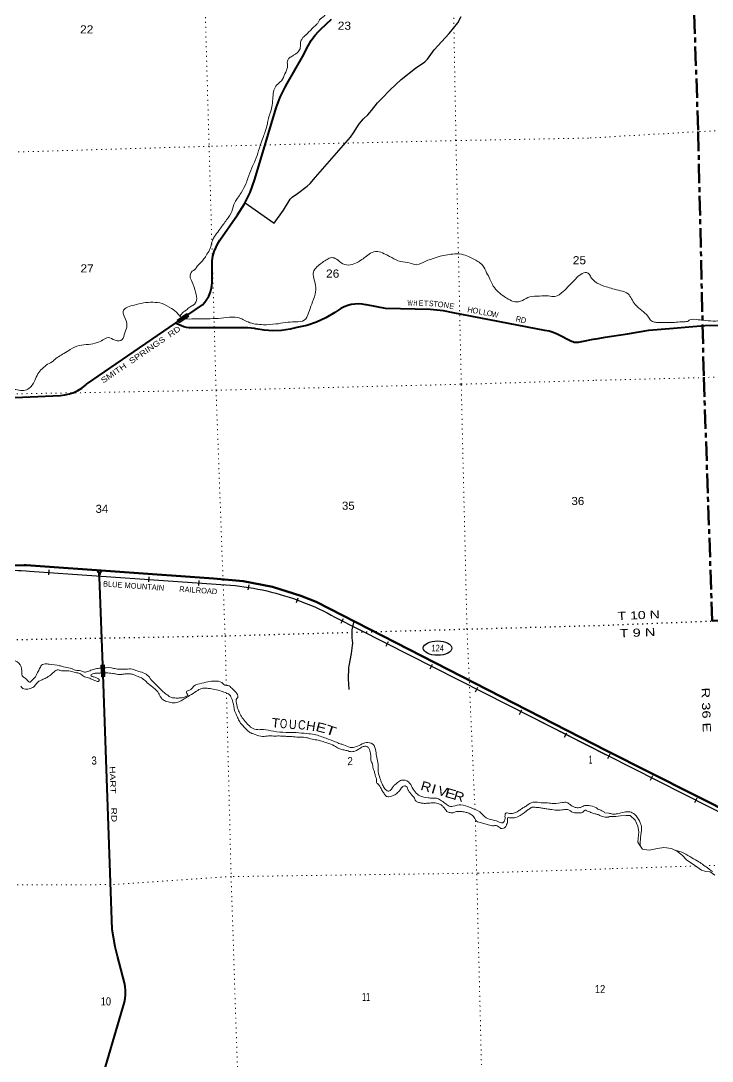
# Model space of a CAD drawing. Header units: feet. Extents: x 505285 to 763886, y -543582 to -353855.
# Drawn here: x 684430 to 699334, y -440132 to -417689 of the extents above; entities that cross this region are included whole.
import ezdxf
from ezdxf.enums import TextEntityAlignment as Align

# ---------------------------------------------------------------- set-up
doc = ezdxf.new("R2010")
doc.units = ezdxf.units.FT
doc.header["$LTSCALE"] = 70
doc.linetypes.add('DOTTED', pattern=[1.5, 0.3, -1.2])
doc.linetypes.add('LONG_DASH_SHORT_DASH', pattern=[9.9, 6, -1.2, 1.5, -1.2])
for name, color, linetype, lineweight in [('11', 7, 'LONG_DASH_SHORT_DASH', 60), ('17', 7, 'Continuous', 25), ('23', 7, 'Continuous', 70), ('26', 7, 'Continuous', 40), ('27', 7, 'Continuous', 13), ('29', 7, 'Continuous', 25), ('34', 7, 'Continuous', 25), ('39', 7, 'Continuous', 13), ('6', 7, 'DOTTED', 25), ('61', 7, 'Continuous', 13), ('7', 7, 'DOTTED', 13)]:
    doc.layers.add(name, color=color, linetype=linetype, lineweight=lineweight)
doc.layers.add('41', color=7, linetype='Continuous')

msp = doc.modelspace()

# ---------------------------------------------------------------- linework, layer by layer
at = {"layer": '11'}
msp.add_lwpolyline([(698478.3, -401486.49), (698569, -404190.05), (698714, -409478.05), (698855, -414777.05), (699031, -420081.05), (699153, -425378.05), (699334, -430634.05), (704574, -430345.05), (709871, -430171.05), (715170, -429986.05), (720518, -429837.05), (725809, -429695.05), (728649.32, -429608.68)], dxfattribs=at)
at = {"layer": '17'}
msp.add_ellipse((693414.18, -431222.01), major_axis=(-309.24, 1), ratio=0.500121, dxfattribs=at)
at = {"layer": '23'}
for points in [[(697066.12, -433437.36), (690799.6, -430222.03), (690468.91, -430089.99), (689853.28, -429900.49), (689221.2, -429776.38), (688579.62, -429719.03), (684545.99, -429431.6), (684499.57, -429430.14), (683315.74, -429457.37), (682930.61, -429473.34), (682903.77, -429474.14)], [(700816.48, -435325.09), (697066.12, -433437.36)]]:
    msp.add_lwpolyline(points, dxfattribs=at)
at = {"layer": '26'}
for p, q in [((687766.31, -424214.23), (688028.63, -424034.38)), ((686194.66, -431586.53), (686127, -429688.01))]:
    msp.add_line(p, q, dxfattribs=at)
for points in [[(688028.63, -424034.38), (688347.05, -423816.08), (688397.82, -423757.88), (688442.22, -423694.7), (688479.78, -423627.22), (688510.08, -423556.19), (688532.79, -423482.38), (688547.65, -423406.59), (688554.52, -423329.67), (688554.88, -423316.62), (688555.22, -422868.72), (688572.25, -422766.5), (688599.87, -422666.62), (688637.78, -422570.18), (688685.56, -422478.23), (688722.23, -422420.53), (689103.59, -421876.42), (689250.18, -421640.28), (689371.28, -421390.12), (689465.57, -421128.67), (689493.14, -421030.82), (689932.81, -419567.32), (690018.35, -419337.94), (690127.4, -419118.77), (690172.12, -419042.95), (690502.42, -418466.01), (690620.81, -418231.98), (690686.81, -418116.41), (690764.53, -418008.37), (690853.12, -417909.04), (690896.42, -417867.35), (691123.84, -417656.61)], [(696797.25, -424555.48), (696518.45, -424611.18), (696507.45, -424615.16), (696478.05, -424623.46), (696447.94, -424628.64), (696417.45, -424630.64), (696386.92, -424629.44), (696356.68, -424625.06), (696327.07, -424617.55), (696298.4, -424606.98), (696271, -424593.47), (696036.83, -424468.97), (695991.67, -424446.11), (695905.64, -424410.98), (695816.41, -424385.04), (695724.96, -424368.57), (693749.14, -423987.8), (693543.7, -423947.64), (693257.36, -423918.16), (692292.84, -423892.87), (691881.17, -423815.14), (691870.02, -423812.61), (691791.45, -423799.66), (691711.95, -423795.01), (691632.4, -423798.68), (691553.68, -423810.65), (691476.63, -423830.79), (691402.12, -423858.87), (691330.94, -423894.58), (691263.89, -423937.54), (691197.26, -423983.8), (691007.33, -424096.45), (690806.65, -424188.64), (690597.44, -424259.34), (690381.99, -424307.79), (690234.47, -424343.86), (690050.3, -424370.7), (689864.33, -424378.15), (689678.6, -424366.11), (689495.14, -424334.73), (689467.7, -424329.9), (689323.96, -424313.77), (689179.31, -424312.76), (688133.14, -424313.68), (688113.06, -424314.12), (688056.02, -424311.33), (687999.58, -424302.59), (687944.37, -424288), (687890.98, -424267.72), (687793.25, -424225.79), (687766.31, -424214.23)], [(696797.25, -424555.48), (697027, -424511.05), (697507, -424445.05), (697966, -424364.05), (698503, -424322.05), (698828, -424293.05), (699176, -424263.05), (699742, -424255.05), (700677, -424224.05), (701296, -424184.05), (701685.96, -424175.96)], [(683967.87, -425827.25), (685281.67, -425771.21), (685379.95, -425758.9), (685476.4, -425736.38), (685569.96, -425703.91), (685659.63, -425661.84), (685744.4, -425610.62), (685823.35, -425550.82), (685847.64, -425529.63), (687766.31, -424214.23)], [(686127, -429688.01), (686125.75, -429663.2), (686121.92, -429638.66), (686115.55, -429614.66), (686106.7, -429591.45), (686095.47, -429569.3), (686081.99, -429548.44), (686077.09, -429541.9)], [(686127, -429688.01), (686127.08, -429668.56), (686129.19, -429649.23), (686133.31, -429630.22), (686139.4, -429611.75), (686147.38, -429594.02), (686157.17, -429577.22), (686168.66, -429561.53), (686179.53, -429549.36)], [(684598.81, -447636.34), (684682.96, -446198.91), (684682.88, -446131.16), (684697.82, -445908.89), (684735.91, -445689.4), (685026.09, -444498.9), (685037.95, -444450.22), (685118.75, -444189.87), (685226.33, -443939.39), (685364.11, -443602.42), (685700.57, -442569.4), (685893.16, -441640.52), (685933.65, -441425.38), (686110.73, -440745.14), (686661.56, -438858.52), (686678.18, -438783.33), (686688.44, -438697.23), (686689.64, -438610.53), (686681.78, -438524.18), (686664.93, -438439.13), (686515.42, -437866.56), (686463.47, -437666.7), (686398.03, -437293.16), (686194.66, -431586.53)]]:
    msp.add_lwpolyline(points, dxfattribs=at)
at = {"layer": '29'}
for points in [[(693339.71, -418316.71), (693660.46, -417960.8), (693847.08, -417733.25), (693922.89, -417599.06)], [(690092.85, -421772.52), (690237.21, -421537.43), (690276.57, -421495.13), (690394.66, -421414.9), (690604.61, -421257.37), (690664.39, -421197.57), (690779.56, -421058.99), (691537.69, -420201.3), (691604.76, -420107.95), (691689.32, -419967.91), (691733.06, -419900.82), (691817.62, -419804.54), (691910.93, -419717.03), (691954.66, -419667.43), (691986.74, -419623.67), (692120.87, -419460.3), (692209.81, -419362.57), (692390.6, -419178.78), (692628.24, -418958.52), (692937.32, -418707.63), (693135.6, -418573.44), (693196.84, -418518), (693339.71, -418316.71)], [(689262.95, -421613.9), (689889.38, -422054.95), (690092.85, -421772.52)], [(691609.8, -430642.96), (691568.32, -430827.6), (691565.41, -430897.61), (691565.41, -430996.8), (691577.07, -431116.41), (691574.16, -431166.01), (691547.91, -431341.05), (691501.26, -431603.61), (691495.43, -431650.28), (691486.68, -431883.67), (691498.34, -432117.06)]]:
    msp.add_lwpolyline(points, dxfattribs=at)
at = {"layer": '34', "lineweight": 13}
for p, q in [((684617.53, -429559.2), (688952.94, -429866.04)), ((691201.83, -430553.08), (697048.64, -433527.2))]:
    msp.add_line(p, q, dxfattribs=at)
at = {"layer": '34'}
for p, q in [((685034.08, -429642.32), (685041.89, -429531.98)), ((686116.98, -429721.57), (686124.79, -429611.24)), ((687186.7, -429794.67), (687194.51, -429684.33)), ((688269.6, -429873.93), (688277.4, -429763.59)), ((689333.39, -429966.45), (689349.34, -429856.99)), ((690371.96, -430237.4), (690409.09, -430133.21)), ((691338.4, -430682.57), (691388.55, -430583.99)), ((692305, -431177.18), (692355.15, -431078.6)), ((693256.54, -431668.95), (693306.69, -431570.37)), ((694231.11, -432162.24), (694281.26, -432063.65)), ((695182.65, -432652.68), (695232.8, -432554.09)), ((696146.59, -433144.63), (696196.74, -433046.04)), ((697083.61, -433599.21), (697133.67, -433500.57)), ((698003.61, -434068.79), (698053.66, -433970.16)), ((698960.93, -434551.68), (699010.98, -434453.04))]:
    msp.add_line(p, q, dxfattribs=at)
for points in [[(684368.86, -429546.51), (684541.56, -429553.71), (684617.6, -429558.1), (688953.03, -429864.94), (689051.84, -429874.19), (689149.88, -429885.65), (689247.77, -429898.8), (689346.12, -429913.12), (689443.72, -429929.67), (689540.6, -429947.85), (689637.95, -429967.21), (689734.53, -429988.79), (689830.4, -430012.01), (689926.68, -430036.97), (690021.68, -430063.53), (690116.59, -430091.22), (690211.3, -430121.16), (690304.73, -430152.71), (690398.01, -430185.95), (690490.62, -430220.26), (690583.04, -430256.84), (690674.23, -430294.45), (690765.23, -430334.32), (690854.98, -430375.21), (690944.6, -430417.81), (691032.93, -430462), (691120.56, -430507.83), (691202.34, -430552.11), (697067.28, -433530.81)], [(697068.93, -433530.32), (700346.27, -435193.48)]]:
    msp.add_lwpolyline(points, dxfattribs=at)
at = {"layer": '34', "lineweight": 13}
msp.add_lwpolyline([(697059.77, -433526.9), (700345.78, -435194.46), (701555.99, -435812.64), (702579.01, -436273.48), (702813.37, -436325.02), (703468.89, -436360.5), (704051.9, -436388.01)], dxfattribs=at)
for centre, radius, start, end in [((684054.57, -439446.56), 9903.37, 86.74127, 95.18307), ((688456.97, -435513.66), 5669.36, 61.04277, 84.98121)]:
    msp.add_arc(centre, radius, start, end, dxfattribs=at)
at = {"layer": '39'}
for p, q in [((687884.58, -424022.85), (687855.51, -424058.36)), ((697022.97, -434773.12), (697106.63, -434778.87)), ((699309, -436028.05), (699309.74, -436028.49))]:
    msp.add_line(p, q, dxfattribs=at)
msp.add_lwpolyline([(697109.17, -434860.98), (697123.24, -434856.8), (697260, -434855.05), (697356, -434842.05), (697478, -434829.05), (697563, -434830.05), (697672, -434935.05), (697732, -435064.05), (697754, -435182.05), (697738, -435327.05), (697730, -435408.05), (697764, -435465.05), (697835, -435560.05), (697976, -435578.05), (698153, -435546.05), (698293, -435526.05), (698457, -435544.05), (698585, -435606.05), (698692, -435694.05), (698777, -435790.05), (699006, -435940.05), (699100, -436011.05), (699198, -436043.05), (699288, -436044.05), (699390, -436118.05)], dxfattribs=at)
for points in [[(687884.58, -424022.85), (687937.4, -423969.26), (687996.6, -423929.57), (688031.93, -423898.53), (688118.71, -423838.04), (688177.81, -423794.34), (688216.16, -423725.06), (688197.39, -423544.78), (688121.33, -423323.8), (688077.89, -423198.39), (688103.84, -423115.37), (688200.01, -423030.54), (688221.25, -422997.86), (688289.59, -422923.78), (688359.89, -422847.65), (688423.7, -422753.62), (688496.81, -422631.22), (688527.08, -422560.14), (688534, -422517.78), (688552.34, -422451.03), (688626.98, -422310.51), (688722.01, -422181.52), (688865.41, -421982.99), (688977.08, -421799.35), (689040.32, -421606.9), (689102.18, -421514.92), (689177.4, -421396.49), (689280.88, -421207.03), (689325.84, -421083.35), (689408.42, -420862.29), (689484.49, -420699.64), (689553.28, -420488.98), (689661.75, -420182.9), (689699.1, -420075.48), (689744.97, -419909.6), (689766.16, -419798.59), (689812.66, -419656.79), (689846.9, -419507.28), (689862.46, -419334.15), (689886.72, -419186.9), (689944.09, -419076.96), (690046.08, -418983.94), (690124.42, -418831.28), (690175.03, -418693.4), (690179.49, -418556.71), (690215.94, -418491.49), (690296.96, -418441.2), (690348.29, -418407.73), (690409.29, -418359.96), (690455.04, -418266.39), (690461.98, -418147.71), (690496.21, -418074.52), (690570.42, -417994.27), (690586.16, -417981.81), (690625.29, -417942.64), (690705.57, -417864.25), (690764.31, -417806.49), (690821.03, -417748.79), (690853.78, -417695.72), (690867.09, -417667.26), (690928.04, -417617.48), (691031.51, -417504.34), (691095.01, -417398.26), (691224.39, -417354.74), (691344.37, -417335.57), (691515.47, -417319.85)], [(687970.58, -424118.77), (687973.44, -424118.97), (688166.24, -424120.01), (688393.04, -424116.16), (688623.86, -424112.2), (688868.31, -424091.83), (689105.21, -424089.72), (689330.62, -424186.33), (689659.44, -424244.12), (689926.12, -424229.19), (690344.52, -424180.22), (690540.5, -424149.04), (690632.62, -423985.98), (690700.09, -423801.47), (690774.8, -423586.64), (690783.86, -423395.6), (690736.58, -423199.99), (690749.48, -423079.15), (690841.07, -422972.34), (691032.26, -422834.84), (691127.69, -422798.23), (691232.93, -422829.65), (691372.16, -422932.5), (691531.42, -422956.51), (691680.56, -422900.43), (691879.93, -422768.75), (692002.25, -422685.25), (692156.5, -422671.22), (692296.59, -422729.86), (692379.96, -422769.89), (692565.19, -422865.52), (692771.03, -422904.39), (692966.99, -422949.54), (693171.68, -422867.93), (693299.11, -422826.47), (693468.27, -422767.87), (693626.17, -422739.69), (693786.18, -422715.47), (693975.43, -422734.68), (694111.4, -422789.42), (694280.42, -422879.45), (694383.01, -422963.16), (694471.54, -423123.56), (694543.44, -423262.3), (694594.69, -423379.47), (694692.31, -423503.49), (694821.78, -423616.63), (694938.2, -423691.96), (695076.28, -423750.65), (695242.21, -423722.26), (695402.81, -423643.8), (695609.24, -423628.42), (695807.84, -423621.28), (695944.82, -423637.83), (696120.74, -423530.85), (696246.02, -423407.1), (696412.13, -423232.09), (696534.24, -423140.56), (696654.43, -423129.42), (696667.93, -423137.83)], [(696667.93, -423137.83), (696684.66, -423154.8), (696708.62, -423198.22), (696735.57, -423243.14), (696758.2, -423269.62)], [(696758.2, -423269.62), (696857, -423349.05), (697046, -423426.05), (697188, -423468.05), (697356, -423513.05), (697520, -423579.05), (697596, -423685.05), (697676, -423811.05), (697816, -423940.05), (697944, -424059.05), (698003.09, -424145.62)], [(698823.29, -424157.58), (698850, -424143.05), (699034, -424138.05), (699193, -424152.05), (699408, -424168.05), (699588, -424114.05), (699706, -423966.05), (699871, -423905.05), (700090, -423855.05), (700301, -423732.05), (700436, -423680.05), (700627, -423603.05), (700907, -423651.05), (701107, -423625.05), (701313, -423651.05), (701480, -423815.05), (701554, -424060.05), (701567.2, -424214.18)], [(680820.99, -426680.32), (681084.93, -426618.78), (681286.36, -426489.05), (681538.48, -426378.09), (681797.56, -426303.11), (682012.61, -426233.28), (682237.58, -426159.18), (682410.59, -426094.45), (682569.7, -426036.11), (682734.9, -425979.62), (682957.28, -425883.49), (683129.14, -425774.61), (683149.83, -425798.18), (683316.24, -425711.53), (683472.14, -425683.4), (683683.59, -425629.73), (683818.87, -425658.37), (684013.42, -425649.33), (684169.83, -425641.27), (684318.54, -425645.46), (684459.58, -425663.91), (684581.26, -425632.65), (684729.04, -425448.06), (684797.56, -425303.69), (684889.09, -425194.88), (685005.07, -425099.49), (685131.61, -425023.91), (685137.48, -425017.74), (685358.4, -424865.41), (685496.71, -424779.49), (685685.25, -424694.28), (685889.46, -424670.92), (686075.19, -424631.98), (686200.14, -424572.51), (686315.27, -424521.34), (686463.39, -424579.77), (686615.58, -424563.79), (686670.1, -424421.78), (686718.08, -424259.87), (686654.64, -424060.66), (686643.31, -423934.41), (686725.86, -423866), (686871.24, -423820.07), (687277.29, -423759.36), (687476.74, -423784.34)], [(687476.74, -423784.34), (687674.32, -423891.71), (687813.42, -424006.85), (687855.51, -424058.36), (687972.77, -424118.97)], [(698003.09, -424145.62), (698048, -424174.05), (698134, -424196.05), (698320, -424198.05), (698518, -424194.05), (698671, -424184.05), (698774, -424179.05), (698805, -424172.05), (698823.29, -424157.58)], [(680970.15, -431858.47), (680976.8, -431855.68), (681049.09, -431855.82), (681129.57, -431861.78), (681240.04, -431862.94), (681318.78, -431878.98), (681371.16, -431885.66), (681459.35, -431879.37), (681539.41, -431869.26), (681633.52, -431782.48), (681711.48, -431692.09), (681765.05, -431590.28), (681817.71, -431530.67), (681857.32, -431509.56), (681940.92, -431481.29), (682047.16, -431474.53), (682114.38, -431510.96), (682166.23, -431573.89), (682207.3, -431608.98), (682299.7, -431686.93), (682382.7, -431789.23), (682435.49, -431888.29), (682554.3, -431901.28), (682674.23, -431880.11), (682792.94, -431889.09), (682912.97, -431871.93), (683016.43, -431835.11), (683146.44, -431815.69), (683292.88, -431809.89), (683425.32, -431806.47), (683503.58, -431804.45), (683607.77, -431795.73), (683632.81, -431754.92), (683657.22, -431690.01), (683709.98, -431634.42), (683774.42, -431564.47), (683833.15, -431506.71), (683918.34, -431462.33), (684049.83, -431422.78), (684146.57, -431436.35), (684268.18, -431479.4), (684415.39, -431580.04), (684441.31, -431649.67), (684449.95, -431749.87), (684459.71, -431815.9), (684521.32, -431868.53), (684579.03, -431925.29), (684628.03, -431956.16), (684665.21, -431919.04), (684724, -431863.3), (684791.24, -431747.07), (684839, -431653.45), (684897.15, -431573.62), (684951.07, -431562.18), (685041.58, -431567.88), (685265.32, -431600.26), (685350.28, -431624.17), (685493.6, -431652.6), (685605.17, -431695.92), (685724.09, -431712.93), (685803.08, -431739.01), (685892.91, -431718.61), (685990.4, -431683.95), (686094.17, -431659.18), (686158.68, -431656.44)], [(686163.16, -431757.82), (686096.79, -431759.53), (686030.68, -431765.26), (685966.88, -431782.98), (685939.26, -431801.77), (685970.15, -431831.1), (686039.01, -431853.42), (686087.8, -431876.26), (686120.48, -431897.51), (686107.48, -431938.01), (686046.97, -431927.53), (685967.81, -431895.43), (685915.01, -431872.69), (685860.25, -431852.01), (685799.63, -431837.51), (685721.91, -431783.28), (685632.73, -431751.44), (685527.59, -431724.03), (685406.77, -431711.08), (685322.44, -431711.26), (685253.74, -431694.95), (685215.51, -431691.93), (685150.23, -431729.76), (685091.45, -431785.51), (684994.8, -431852.28), (684909.56, -431894.65), (684865.83, -431911.85), (684838.05, -431924.62), (684767.38, -431986.7), (684708.92, -432054.49), (684611.64, -432097.18), (684493.24, -432100.23), (684429.51, -432043.64)], [(686158.68, -431656.44), (686381.02, -431647.75), (686481.99, -431669.24), (686616.7, -431675.8), (686697.02, -431675.74), (686829.51, -431674.32), (686936.96, -431713.72), (687070.51, -431752.45), (687180.86, -431825.92), (687259.84, -431928.32), (687346.43, -432014.46), (687437.14, -432104.5), (687517.44, -432180.76), (687580.91, -432227.32), (687644.32, -432271.88), (687715.19, -432294.15), (687781.57, -432298.46)], [(691951.92, -433437.97), (691934.34, -433380.18), (691909.58, -433354.7), (691867.02, -433339.74), (691795.04, -433351.64), (691723.91, -433395.66), (691646.64, -433435.81), (691564.84, -433456), (691455.8, -433432.71), (691368.93, -433412.86), (691283.86, -433384.93), (691186.02, -433329.21), (691029.72, -433264.97), (690916.35, -433229.73), (690811.22, -433202.32), (690676.09, -433179.7), (690595.09, -433153.68), (690456.31, -433145.21), (690303.38, -433133.1), (690204.85, -433127.61), (690110.32, -433122.02), (689999.75, -433116.84), (689877.29, -433118), (689768.77, -433114.78), (689640.55, -433126.12), (689480.82, -433084.06), (689409.9, -433059.78), (689330.38, -433013.63), (689214.75, -432892.09), (689167.13, -432837.08), (689112.39, -432740.08), (689071.85, -432648.74), (689042.08, -432585.24), (689023.56, -432491.32), (688998.7, -432385.51), (688959.54, -432270.03), (688907.7, -432207.1), (688834.67, -432178.86), (688715.12, -432137.76), (688573.71, -432105.26), (688446.76, -432088.46), (688322.4, -432093.68), (688217.41, -432148.61), (688069.32, -432244.83), (687948.75, -432318.24), (687863.72, -432368.64), (687760.11, -432399.44), (687665.64, -432395.85), (687546.3, -432362.79), (687472.85, -432318.49), (687426.66, -432241.35), (687363.89, -432144.56), (687275.45, -432064.49), (687156.49, -431969.15), (687070.11, -431891.05), (686986.58, -431845), (686889.21, -431807.35), (686816.24, -431781.11), (686769.87, -431774.28), (686677.62, -431778.67), (686605.59, -431788.57), (686495.01, -431783.39), (686404.18, -431765.65), (686273.43, -431756.98), (686163.16, -431757.82)], [(687781.57, -432298.46), (687869.86, -432296.18), (687957.73, -432277.84), (688032.68, -432225.69), (688007.97, -432202.23), (687999.15, -432172.33), (688093.95, -432111.63), (688160.34, -432039.62), (688281.6, -431992.3), (688463.16, -431947.44), (688615.35, -431931.46), (688760.78, -431963.85), (688826.46, -432018.39), (688895, -432028.67), (688978.9, -432088.77), (689086.29, -432202.48), (689104.6, -432288.37), (689085.06, -432308.96), (689079.6, -432407.52), (689113.37, -432547.24), (689158.08, -432644.5), (689221.06, -432749.33), (689310.08, -432851.47), (689406.86, -432943.36), (689538.34, -432980.14), (689658.79, -432979.03), (689874.56, -433013.63), (690148.31, -433038.69), (690363.34, -433045.18), (690596.74, -433063.25), (690757.96, -433085.2), (691009.09, -433167.08), (691203.78, -433240.38), (691317.41, -433285.65), (691382.21, -433306.07), (691530.27, -433362.5), (691656.37, -433347.19), (691785.39, -433289.63), (691911.03, -433256.25), (692043.24, -433321.12), (692075.6, -433406.65), (692099.39, -433548.64), (692127.04, -433684.5), (692136.35, -433887.12), (692170.07, -434024.83), (692217.47, -434148.13), (692261.97, -434237.37), (692329.87, -434299.88), (692366.14, -434304.97), (692461.74, -434198.06), (692510.86, -434156.62), (692595.47, -434090.16), (692679.23, -434067.91), (692811.5, -434134.79), (692887.09, -434261.38), (692980.39, -434373.46), (693033.5, -434408.24), (693209.29, -434449.89), (693307.88, -434457.38), (693414.5, -434464.67), (693500.14, -434514.68), (693596.34, -434584.5), (693692.13, -434638.26), (693750.22, -434632.74), (693918.04, -434600.29), (694116.38, -434659.43), (694321.67, -434754.55), (694463.54, -434881.44), (694589.22, -434926.39), (694712.57, -434959.36), (694817.76, -434988.78), (694864.24, -434923.31), (694867.69, -434824.8), (694882.59, -434780.23), (694961.11, -434788.24), (695053.37, -434783.85), (695132.85, -434751.67), (695203.83, -434701.63), (695271.01, -434659.73), (695336.18, -434617.87), (695466.78, -434544.2), (695601.55, -434552.77), (695782.46, -434560.14), (695919.34, -434572.68), (696103.53, -434551.85), (696201.96, -434553.32), (696271.4, -434597.72), (696363.17, -434651.59), (696443.85, -434665.57), (696545.51, -434636.83), (696591.19, -434617.58), (696673.52, -434617.46), (696823.22, -434659.79), (696888.59, -434702.28), (696971.86, -434738.29), (697022.97, -434773.12)], [(697109.17, -434860.98), (697106.55, -434861.73), (697083.68, -434867.96), (697051.58, -434868.79), (696999.19, -434862.11), (696946.55, -434845.4), (696875.42, -434813.09), (696800.6, -434792.93), (696719.54, -434764.9), (696666.84, -434746.17), (696620.11, -434725.29), (696595.77, -434715.87), (696554.52, -434751.08), (696528.8, -434765.81), (696496.96, -434776.67), (696448.74, -434775.91), (696388.44, -434773.45), (696340.12, -434768.68), (696303.53, -434751.55), (696250.41, -434716.77), (696215.93, -434703.6), (696089.67, -434712.88), (696021.49, -434716.65), (695876.64, -434706.34), (695771.77, -434688.96), (695681.05, -434675.24), (695604.43, -434663.16), (695507.79, -434653.61), (695461.54, -434650.78), (695402.12, -434682.45), (695337, -434726.31), (695278.06, -434776.03), (695191.13, -434830.5), (695133.78, -434864.12), (695071.94, -434879.78), (695007.83, -434885.45), (694961.52, -434880.62), (694927.35, -434879.5), (694922.96, -434941.87), (694903.09, -435026.74), (694872.45, -435083.77), (694834.79, -435102.82), (694780.77, -435110.24), (694739.95, -435085.19), (694694.97, -435054.21), (694624.63, -435052.01), (694568.34, -435049.45), (694507.66, -435032.94), (694410.56, -435005.33), (694305.32, -434973.9), (694250.61, -434955.23), (694214.87, -434893.89), (694158.91, -434827.05), (694087.52, -434784.71), (694006.57, -434760.69), (693913.79, -434745.01), (693821.54, -434749.4), (693781.67, -434760.47), (693713.81, -434776.29), (693647.11, -434759.93), (693612.58, -434744.76), (693581.43, -434705.39), (693535.66, -434644.31), (693488.4, -434603.36), (693423.35, -434572.9), (693358.77, -434560.51), (693296.51, -434560.11), (693200.29, -434566.61), (693101.97, -434569.15), (693023.29, -434555.12), (692954.38, -434530.79), (692914.36, -434459.52), (692852.22, -434386.81), (692810.62, -434331.65), (692779.21, -434282.25), (692755.51, -434220.6), (692714.64, -434193.53), (692682.58, -434196.37), (692623.9, -434256.13), (692551.76, -434338.34), (692468.94, -434396.71), (692365.33, -434427.51), (692296.63, -434411.21), (692275.67, -434377.61), (692229.9, -434316.53), (692185.5, -434231.31), (692145.75, -434170.07), (692100.19, -434117.02), (692097.24, -434080.94), (692070.06, -433963.15), (692052.17, -433893.31), (692021.4, -433791.67), (692009.53, -433721.68), (691977.28, -433640.17), (691974.07, -433594.06), (691974.45, -433531.78), (691951.92, -433437.97)], [(697106.51, -434778.88), (697187, -434801.05), (697293, -434794.05), (697438, -434761.05), (697559, -434756.05), (697658, -434805.05), (697727, -434882.05), (697776, -434969.05), (697802, -435044.05), (697809, -435150.05), (697799, -435237.05), (697789, -435308.05), (697787, -435356.05), (697781, -435426.05), (697781, -435486.05)], [(698534, -435579.05), (698724, -435643.05), (698896, -435746.05), (699049, -435832.05), (699149, -435904.05), (699258, -435981.05), (699342.23, -436037.2)]]:
    msp.add_spline(points, degree=3, dxfattribs=at)
at = {"layer": '6'}
msp.add_line((696984.11, -430728.34), (699334, -430636.05), dxfattribs=at)
msp.add_lwpolyline([(679558.74, -431187.69), (683503.98, -431051.26), (688832.83, -430955.74), (694047.93, -430810.94), (696984.11, -430728.34)], dxfattribs=at)
at = {"layer": '61'}
for p, q in [((687800.92, -424143.72), (688007.86, -424003.46)), ((688007.86, -424003.46), (688049.94, -424065.54)), ((686156.23, -431587.52), (686231.18, -431584.8)), ((686165.28, -431837.36), (686156.23, -431587.52))]:
    msp.add_line(p, q, dxfattribs=at)
for points in [[(688049.94, -424065.54), (687843, -424205.8), (687800.92, -424143.72)], [(686231.18, -431584.8), (686240.24, -431834.64), (686165.28, -431837.36)]]:
    msp.add_lwpolyline(points, dxfattribs=at)
for points in [[(687812.03, -424145.85), (688005.72, -424014.57), (688038.82, -424063.4), (687845.13, -424194.68)], [(686164.51, -431595.22), (686223.47, -431593.08), (686231.95, -431826.93), (686172.98, -431829.07)]]:
    msp.add_lwpolyline(points, close=True, dxfattribs=at)
at = {"layer": '7'}
msp.add_line((698980.91, -435922.03), (697143.08, -435980.07), dxfattribs=at)
for points in [[(687930.96, -401804.44), (688098.14, -404609.34), (688208.88, -409922.94), (688335.87, -415089.5), (688488.6, -420395.99), (688638.17, -425658.37), (688832.83, -430955.74), (688859.44, -432021.32)], [(694219.45, -434707.15), (694047.93, -430810.94), (693923.98, -425529.82), (693810.69, -420272.52), (693713.08, -415000.76), (693680.49, -414087.52)], [(728313.77, -419017.98), (725632, -419071.05), (720268, -419228.05), (714887, -419382.05), (709545, -419529.05), (704223, -419822.05), (699031, -420081.05), (696665.98, -420218.7)], [(696665.98, -420218.7), (693810.69, -420272.52), (688488.6, -420395.99), (683223.58, -420552.12), (677944.96, -420648.35), (672619.85, -420810.05), (667334.77, -420966.7), (665004.36, -421016.97)], [(696824.17, -425444.62), (699146, -425386.05), (704405, -425121.05), (709709, -424833.05), (715049, -424682.05), (720344, -424569.05), (723928.3, -424455.43)], [(665155.54, -426249.1), (667513.49, -426192.18), (672757.48, -426076.76), (678088.66, -425916.91), (683395.66, -425753.66), (688638.17, -425658.37), (693923.98, -425529.82), (696824.17, -425444.62)], [(688863.59, -432187.63), (688962.55, -436150.34), (689136.67, -441430.17), (689215.73, -446760.65), (689247.02, -447497.77)], [(694560.08, -447338.23), (694535.55, -446627.21), (694388.1, -441368.79), (694229.09, -434926.03)], [(701623.78, -435790.48), (699497, -435906.05), (699162.95, -435916.4)], [(697143.08, -435980.07), (694279.88, -436075.21), (688962.55, -436150.34), (686366.68, -436323.87), (683645.89, -436327.9), (678377.73, -436363.6), (673102.77, -436600.33), (667860.67, -436788.01), (665461.32, -436832.1)]]:
    msp.add_lwpolyline(points, dxfattribs=at)

# ---------------------------------------------------------------- texts
at = {"layer": '17', "width": 0.8}
msp.add_text('124', height=140, dxfattribs=at).set_placement((693417.08, -431290.32), align=Align.CENTER)
at = {"layer": '27'}
for s, rotation, width, p in [('W', 358.047, 0.6, (692820.52, -423836.34)), ('H', 358.661, 0.6, (692934.63, -423834.88)), ('E', 358.148, 0.75, (693056.82, -423839.22)), ('T', 357.865, 0.85, (693162.94, -423844.61)), ('S', 352.533, 0.85, (693270.18, -423845.27)), ('T', 355.723, 0.9, (693369.47, -423855.89)), ('O', 350.965, 0.8, (693470.67, -423866.04)), ('N', 350.089, 0.8, (693593.48, -423880.43)), ('E', 348.585, 0.9, (693708.6, -423902.05)), ('H', 349.341, 0.8, (694105.67, -423981.74)), ('O', 349.339, 0.8, (694218.5, -424000.44)), ('O', 349.034, 0.8, (694526.05, -424058.14)), ('W', 349.034, 0.75, (694642.27, -424083.43)), ('R', 349.229, 0.85, (695146.98, -424183.09)), ('D', 350.325, 0.8, (695257.15, -424204.93))]:
    msp.add_text(s, height=120, rotation=rotation, dxfattribs=dict(at, width=width)).set_placement(p, align=Align.CENTER)
for rotation, p in [(349.337, (694333.36, -424021.6)), (349.195, (694431.51, -424041.8))]:
    msp.add_text('L', height=120, rotation=rotation, dxfattribs=at).set_placement(p, align=Align.CENTER)
for s, rotation, width, p in [('SMITH  SPRINGS  RD', 34.434, 1.25, (686206.97, -425513.94)), ('HART     RD', 272.041, 1.35, (686342.65, -433773.77))]:
    msp.add_text(s, height=120, rotation=rotation, dxfattribs=dict(at, width=width)).set_placement(p)
at = {"layer": '34'}
for s, p in [('BLUE MOUNTAIN', (686198.89, -429890.23)), ('RAILROAD', (687841.26, -430003.66))]:
    msp.add_text(s, height=120, rotation=355.952, dxfattribs=at).set_placement(p)
at = {"layer": '41'}
for s, rotation, width, p in [('T', 353.996, 1.1, (689912.85, -432934.31)), ('O', 355.543, 0.75, (690087.06, -432949.06)), ('U', 356.285, 0.85, (690286.87, -432967.13)), ('C', 354.076, 0.85, (690477.42, -432975.92)), ('H', 351.36, 1.05, (690669.17, -433000.21)), ('E', 345.655, 1.25, (690881.14, -433032.27)), ('T', 341.535, 1.4, (691082.36, -433093.85)), ('R', 343.768, 1.15, (693139.38, -434304.96)), ('I', 343.541, 1.3, (693305.08, -434356.6)), ('V', 344.139, 1.1, (693496.26, -434407.6)), ('E', 344.557, 1.3, (693666.78, -434456.04)), ('R', 343.547, 1.15, (693850.18, -434515.09))]:
    msp.add_text(s, height=200, rotation=rotation, dxfattribs=dict(at, width=width)).set_placement(p, align=Align.CENTER)
at = {"layer": '6'}
for s, rotation, width, p in [('T 10 N', 2.249, 1.3, (697295.47, -430616.03)), ('T 9 N', 2.249, 1.35, (697340.89, -430989.27)), ('R 36 E', 271.771, 1.35, (699103.45, -432076))]:
    msp.add_text(s, height=175, rotation=rotation, dxfattribs=dict(at, width=width)).set_placement(p)
at = {"layer": '7'}
for s, width, p in [('22', 1.1, (685706.72, -417961.08)), ('23', 1.1, (691261.73, -417881.69)), ('25', 1.1, (696328.6, -422941.26)), ('27', 1.1, (685715.34, -423116.35)), ('26', 1.1, (691009.7, -423229.01)), ('36', 1.05, (696300.8, -428135.21)), ('34', 1.05, (686040.61, -428303.66)), ('35', 1.05, (691353.05, -428236.74)), ('12', 0.85, (696806.07, -438663.33)), ('10', 0.85, (686152.74, -438929.49)), ('11', 0.65, (691785.36, -438834.71))]:
    msp.add_text(s, height=175, dxfattribs=dict(at, width=width)).set_placement(p)
for s, width, p in [('3', 0.9, (685952.97, -433735.16)), ('2', 0.9, (691472.46, -433747.32)), ('1', 0.45, (696677.56, -433714.49))]:
    msp.add_text(s, height=175, rotation=1.48, dxfattribs=dict(at, width=width)).set_placement(p)

doc.saveas('drawing.dxf')
